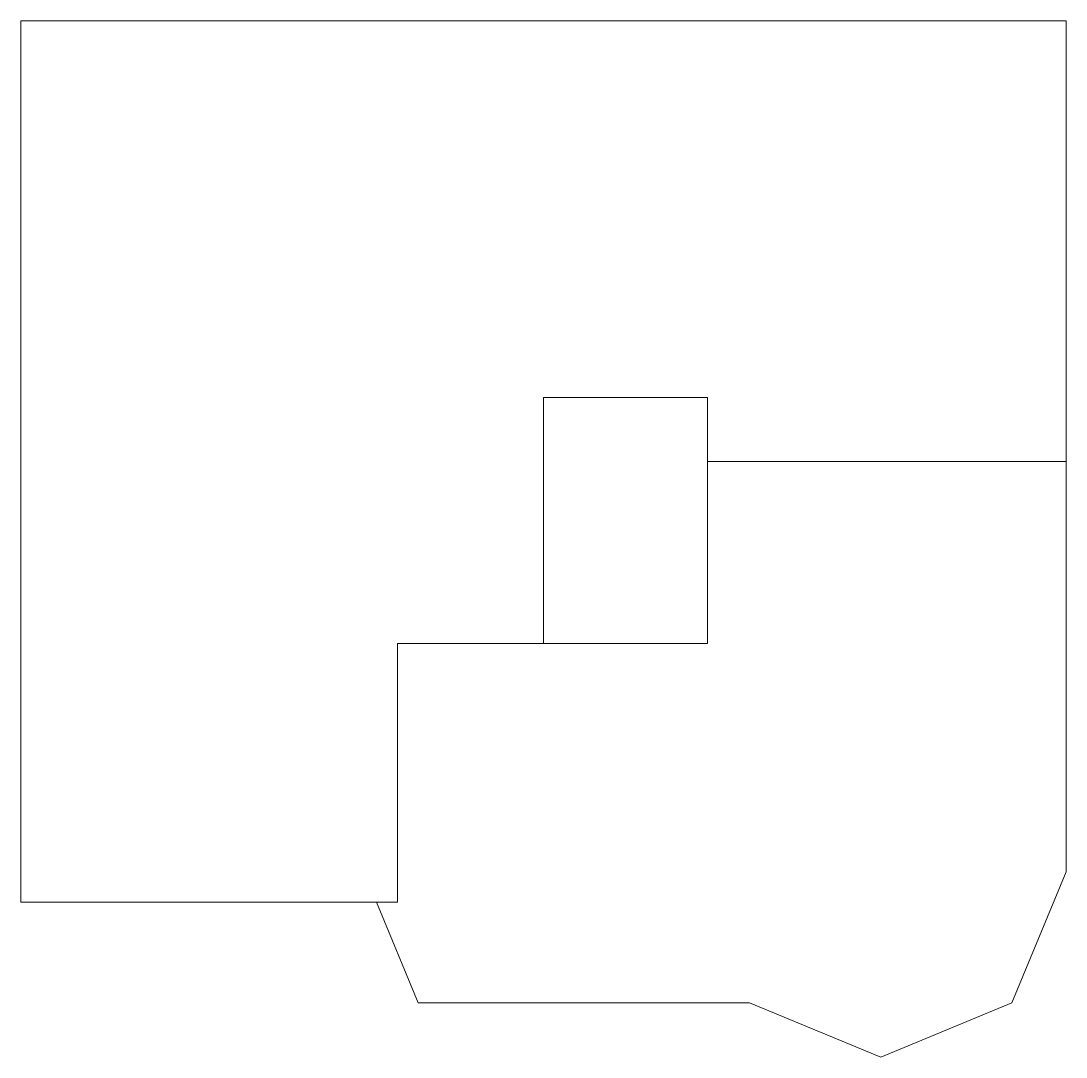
# Model space of a CAD drawing. Header units: millimetres. Extents: x -370 to 12370, y -12260 to 370.
import ezdxf

# ---------------------------------------------------------------- set-up
doc = ezdxf.new("R2010")
doc.units = ezdxf.units.MM
doc.header["$MEASUREMENT"] = 0
doc.layers.add('plate0', color=7, linetype='Continuous', lineweight=0, true_color=0x2d7bd3)
doc.layers.add('plate1', color=7, linetype='Continuous', lineweight=0, true_color=0x3fa93b)

msp = doc.modelspace()

# ---------------------------------------------------------------- linework, layer by layer
at = {"layer": 'plate0'}
for p, q in [((-370, -10370), (-370, 370)), ((-370, 370), (12370, 370)), ((12370, 370), (12370, -5000)), ((8000, -4220), (6000, -4220)), ((6000, -4220), (6000, -7220)), ((8000, -5000), (8000, -4220)), ((12370, -5000), (8000, -5000)), ((6000, -7220), (4220, -7220)), ((4220, -7220), (4220, -10370)), ((4220, -10370), (-370, -10370))]:
    msp.add_line(p, q, dxfattribs=at)
at = {"layer": 'plate1'}
for p, q in [((8000, -5000), (12370, -5000)), ((12370, -5000), (12370, -10000)), ((4220, -10370), (4220, -7220)), ((4220, -7220), (8000, -7220)), ((12370, -10000), (11708, -11598)), ((3965, -10370), (4220, -10370)), ((4474, -11598), (3965, -10370)), ((8512, -11598), (4474, -11598)), ((10110, -12260), (8512, -11598)), ((11708, -11598), (10110, -12260))]:
    msp.add_line(p, q, dxfattribs=at)
msp.add_lwpolyline([(8000, -5000), (8000, -7220)], dxfattribs=at)

doc.saveas('drawing.dxf')
